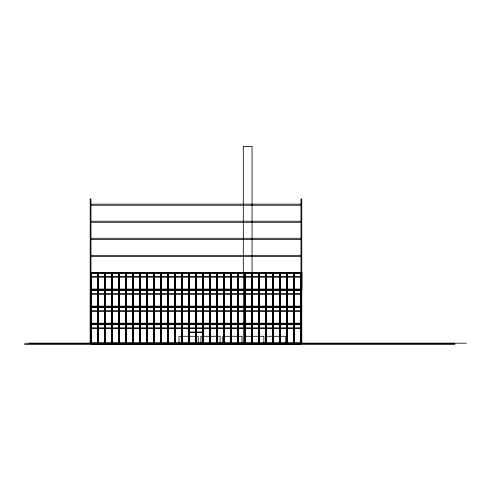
<?xml version="1.0" encoding="UTF-8"?>
<svg xmlns="http://www.w3.org/2000/svg" width="491" height="491" viewBox="0 0 491 491"><rect width="100%" height="100%" fill="white"/><g stroke="black" fill="none" stroke-linecap="round" stroke-linejoin="round"><path stroke-width="0.74" d="M301.769 272.45L91.013 272.45L91.013 343.246M91.271 272.8L97.66 272.8M98.274 272.8L104.663 272.8M105.27 272.8L111.66 272.8M112.273 272.8L118.662 272.8M119.276 272.8L125.659 272.8M126.273 272.8L132.662 272.8M133.276 272.8L139.665 272.8M140.273 272.8L146.662 272.8M147.275 272.8L153.665 272.8M154.278 272.8L160.661 272.8M161.275 272.8L167.664 272.8M168.278 272.8L174.667 272.8M175.275 272.8L181.664 272.8M182.278 272.8L188.667 272.8M189.28 272.8L195.663 272.8M196.277 272.8L202.666 272.8M203.28 272.8L209.669 272.8M210.277 272.8L216.666 272.8M217.28 272.8L223.669 272.8M224.283 272.8L230.666 272.8M231.279 272.8L237.669 272.8M238.282 272.8L244.671 272.8M245.279 272.8L251.668 272.8M252.282 272.8L258.671 272.8M259.285 272.8L265.668 272.8M266.282 272.8L272.671 272.8M273.284 272.8L279.674 272.8M280.281 272.8L286.67 272.8M287.284 272.8L293.673 272.8M294.287 272.8L300.67 272.8M301.769 277.09L301.136 277.09L301.112 272.8L301.769 272.8M91.271 276.74L97.66 276.74M98.274 276.74L104.663 276.74M105.27 276.74L111.66 276.74M112.273 276.74L118.662 276.74M119.276 276.74L125.659 276.74M126.273 276.74L132.662 276.74M133.276 276.74L139.665 276.74M140.273 276.74L146.662 276.74M147.275 276.74L153.665 276.74M154.278 276.74L160.661 276.74M161.275 276.74L167.664 276.74M168.278 276.74L174.667 276.74M175.275 276.74L181.664 276.74M182.278 276.74L188.667 276.74M189.28 276.74L195.663 276.74M196.277 276.74L202.666 276.74M203.28 276.74L209.669 276.74M210.277 276.74L216.666 276.74M217.28 276.74L223.669 276.74M224.283 276.74L230.666 276.74M231.279 276.74L237.669 276.74M238.282 276.74L244.671 276.74M245.279 276.74L251.668 276.74M252.282 276.74L258.671 276.74M259.285 276.74L265.668 276.74M266.282 276.74L272.671 276.74M273.284 276.74L279.674 276.74M280.281 276.74L286.67 276.74M287.284 276.74L293.673 276.74M294.287 276.74L300.67 276.74M301.093 276.74L301.769 276.74M91.271 277.09L97.66 277.09M98.274 277.09L104.663 277.09M105.27 277.09L111.66 277.09M112.273 277.09L118.662 277.09M119.276 277.09L125.659 277.09M126.273 277.09L132.662 277.09M133.276 277.09L139.665 277.09M140.273 277.09L146.662 277.09M147.275 277.09L153.665 277.09M154.278 277.09L160.661 277.09M161.275 277.09L167.664 277.09M168.278 277.09L174.667 277.09M175.275 277.09L181.664 277.09M182.278 277.09L188.667 277.09M189.28 277.09L195.663 277.09M196.277 277.09L202.666 277.09M203.28 277.09L209.669 277.09M210.277 277.09L216.666 277.09M217.28 277.09L223.669 277.09M224.283 277.09L230.666 277.09M231.279 277.09L237.669 277.09M238.282 277.09L244.671 277.09M245.279 277.09L251.668 277.09M252.282 277.09L258.671 277.09M259.285 277.09L265.668 277.09M266.282 277.09L272.671 277.09M273.284 277.09L279.674 277.09M280.281 277.09L286.67 277.09M287.284 277.09L293.673 277.09M294.287 277.09L300.67 277.09M91.271 289.076L97.66 289.076M98.274 289.076L104.663 289.076M105.27 289.076L111.66 289.076M112.273 289.076L118.662 289.076M119.276 289.076L125.659 289.076M126.273 289.076L132.662 289.076M133.276 289.076L139.665 289.076M140.273 289.076L146.662 289.076M147.275 289.076L153.665 289.076M154.278 289.076L160.661 289.076M161.275 289.076L167.664 289.076M168.278 289.076L174.667 289.076M175.275 289.076L181.664 289.076M182.278 289.076L188.667 289.076M189.28 289.076L195.663 289.076M196.277 289.076L202.666 289.076M203.28 289.076L209.669 289.076M210.277 289.076L216.666 289.076M217.28 289.076L223.669 289.076M224.283 289.076L230.666 289.076M231.279 289.076L237.669 289.076M238.282 289.076L244.671 289.076M245.279 289.076L251.668 289.076M252.282 289.076L258.671 289.076M259.285 289.076L265.668 289.076M266.282 289.076L272.671 289.076M273.284 289.076L279.674 289.076M280.281 289.076L286.67 289.076M287.284 289.076L293.673 289.076M294.287 289.076L300.67 289.076M301.769 289.076L301.136 289.076L301.093 293.802L301.769 294.152M90.178 289.512L301.769 289.426M90.178 289.868L90.847 289.868M91.271 289.868L97.66 289.868M98.274 289.868L104.663 289.868M105.27 289.868L111.66 289.868M112.273 289.868L118.662 289.868M119.276 289.868L125.659 289.868M126.273 289.868L132.662 289.868M133.276 289.868L139.665 289.868M140.273 289.868L146.662 289.868M147.275 289.868L153.665 289.868M154.278 289.868L160.661 289.868M161.275 289.868L167.664 289.868M168.278 289.868L174.667 289.868M175.275 289.868L181.664 289.868M182.278 289.868L188.667 289.868M189.28 289.868L195.663 289.868M196.277 289.868L202.666 289.868M203.28 289.868L209.669 289.868M210.277 289.868L216.666 289.868M217.28 289.868L223.669 289.868M224.283 289.868L230.666 289.868M231.279 289.868L237.669 289.868M238.282 289.868L244.671 289.868M245.279 289.868L251.668 289.868M252.282 289.868L258.671 289.868M259.285 289.868L265.668 289.868M266.282 289.868L272.671 289.868M273.284 289.868L279.674 289.868M280.281 289.868L286.67 289.868M287.284 289.868L293.673 289.868M294.287 289.868L300.67 289.868M301.093 289.868L301.769 289.868M90.178 293.802L90.847 293.802M91.271 293.802L97.66 293.802M98.274 293.802L104.663 293.802M105.27 293.802L111.66 293.802M112.273 293.802L118.662 293.802M119.276 293.802L125.659 293.802M126.273 293.802L132.662 293.802M133.276 293.802L139.665 293.802M140.273 293.802L146.662 293.802M147.275 293.802L153.665 293.802M154.278 293.802L160.661 293.802M161.275 293.802L167.664 293.802M168.278 293.802L174.667 293.802M175.275 293.802L181.664 293.802M182.278 293.802L188.667 293.802M189.28 293.802L195.663 293.802M196.277 293.802L202.666 293.802M203.28 293.802L209.669 293.802M210.277 293.802L216.666 293.802M217.28 293.802L223.669 293.802M224.283 293.802L230.666 293.802M231.279 293.802L237.669 293.802M238.282 293.802L244.671 293.802M245.279 293.802L251.668 293.802M252.282 293.802L258.671 293.802M259.285 293.802L265.668 293.802M266.282 293.802L272.671 293.802M273.284 293.802L279.674 293.802M280.281 293.802L286.67 293.802M287.284 293.802L293.673 293.802M294.287 293.802L300.67 293.802M301.093 293.802L301.769 293.802M90.178 294.152L90.81 294.152L90.81 289.512M91.271 294.152L97.66 294.152M98.274 294.152L104.663 294.152M105.27 294.152L111.66 294.152M112.273 294.152L118.662 294.152M119.276 294.152L125.659 294.152M126.273 294.152L132.662 294.152M133.276 294.152L139.665 294.152M140.273 294.152L146.662 294.152M147.275 294.152L153.665 294.152M154.278 294.152L160.661 294.152M161.275 294.152L167.664 294.152M168.278 294.152L174.667 294.152M175.275 294.152L181.664 294.152M182.278 294.152L188.667 294.152M189.28 294.152L195.663 294.152M196.277 294.152L202.666 294.152M203.28 294.152L209.669 294.152M210.277 294.152L216.666 294.152M217.28 294.152L223.669 294.152M224.283 294.152L230.666 294.152M231.279 294.152L237.669 294.152M238.282 294.152L244.671 294.152M245.279 294.152L251.668 294.152M252.282 294.152L258.671 294.152M259.285 294.152L265.668 294.152M266.282 294.152L272.671 294.152M273.284 294.152L279.674 294.152M280.281 294.152L286.67 294.152M287.284 294.152L293.673 294.152M294.287 294.152L300.67 294.152M90.178 306.139L90.81 306.139L90.81 311.214L90.178 311.214M91.271 306.139L97.66 306.139M98.274 306.139L104.663 306.139M105.27 306.139L111.66 306.139M112.273 306.139L118.662 306.139M119.276 306.139L125.659 306.139M126.273 306.139L132.662 306.139M133.276 306.139L139.665 306.139M140.273 306.139L146.662 306.139M147.275 306.139L153.665 306.139M154.278 306.139L160.661 306.139M161.275 306.139L167.664 306.139M168.278 306.139L174.667 306.139M175.275 306.139L181.664 306.139M182.278 306.139L188.667 306.139M189.28 306.139L195.663 306.139M196.277 306.139L202.666 306.139M203.28 306.139L209.669 306.139M210.277 306.139L216.666 306.139M217.28 306.139L223.669 306.139M224.283 306.139L230.666 306.139M231.279 306.139L237.669 306.139M238.282 306.139L244.671 306.139M245.279 306.139L251.668 306.139M252.282 306.139L258.671 306.139M259.285 306.139L265.668 306.139M266.282 306.139L272.671 306.139M273.284 306.139L279.674 306.139M280.281 306.139L286.67 306.139M287.284 306.139L293.673 306.139M294.287 306.139L300.67 306.139M301.769 306.139L301.136 306.139L301.112 310.864L301.769 311.214M90.178 306.488L301.769 306.488M90.178 306.58L301.769 306.58M90.178 306.93L90.847 306.93M91.271 306.93L97.66 306.93M98.274 306.93L104.663 306.93M105.27 306.93L111.66 306.93M112.273 306.93L118.662 306.93M119.276 306.93L125.659 306.93M126.273 306.93L132.662 306.93M133.276 306.93L139.665 306.93M140.273 306.93L146.662 306.93M147.275 306.93L153.665 306.93M154.278 306.93L160.661 306.93M161.275 306.93L167.664 306.93M168.278 306.93L174.667 306.93M175.275 306.93L181.664 306.93M182.278 306.93L188.667 306.93M189.28 306.93L195.663 306.93M196.277 306.93L202.666 306.93M203.28 306.93L209.669 306.93M210.277 306.93L216.666 306.93M217.28 306.93L223.669 306.93M224.283 306.93L230.666 306.93M231.279 306.93L237.669 306.93M238.282 306.93L244.671 306.93M245.279 306.93L251.668 306.93M252.282 306.93L258.671 306.93M259.285 306.93L265.668 306.93M266.282 306.93L272.671 306.93M273.284 306.93L279.674 306.93M280.281 306.93L286.67 306.93M287.284 306.93L293.673 306.93M294.287 306.93L300.67 306.93M301.093 306.93L301.769 306.93M90.178 310.864L90.847 310.864M91.271 310.864L97.66 310.864M98.274 310.864L104.663 310.864M105.27 310.864L111.66 310.864M112.273 310.864L118.662 310.864M119.276 310.864L125.659 310.864M126.273 310.864L132.662 310.864M133.276 310.864L139.665 310.864M140.273 310.864L146.662 310.864M147.275 310.864L153.665 310.864M154.278 310.864L160.661 310.864M161.275 310.864L167.664 310.864M168.278 310.864L174.667 310.864M175.275 310.864L181.664 310.864M182.278 310.864L188.667 310.864M189.28 310.864L195.663 310.864M196.277 310.864L202.666 310.864M203.28 310.864L209.669 310.864M210.277 310.864L216.666 310.864M217.28 310.864L223.669 310.864M224.283 310.864L230.666 310.864M231.279 310.864L237.669 310.864M238.282 310.864L244.671 310.864M245.279 310.864L251.668 310.864M252.282 310.864L258.671 310.864M259.285 310.864L265.668 310.864M266.282 310.864L272.671 310.864M273.284 310.864L279.674 310.864M280.281 310.864L286.67 310.864M287.284 310.864L293.673 310.864M294.287 310.864L300.67 310.864M301.093 310.864L301.769 310.864M91.271 311.214L97.66 311.214M98.274 311.214L104.663 311.214M105.27 311.214L111.66 311.214M112.273 311.214L118.662 311.214M119.276 311.214L125.659 311.214M126.273 311.214L132.662 311.214M133.276 311.214L139.665 311.214M140.273 311.214L146.662 311.214M147.275 311.214L153.665 311.214M154.278 311.214L160.661 311.214M161.275 311.214L167.664 311.214M168.278 311.214L174.667 311.214M175.275 311.214L181.664 311.214M182.278 311.214L188.667 311.214M189.28 311.214L195.663 311.214M196.277 311.214L202.666 311.214M203.28 311.214L209.669 311.214M210.277 311.214L216.666 311.214M217.28 311.214L223.669 311.214M224.283 311.214L230.666 311.214M231.279 311.214L237.669 311.214M238.282 311.214L244.671 311.214M245.279 311.214L251.668 311.214M252.282 311.214L258.671 311.214M259.285 311.214L265.668 311.214M266.282 311.214L272.671 311.214M273.284 311.214L279.674 311.214M280.281 311.214L286.67 311.214M287.284 311.214L293.673 311.214M294.287 311.214L300.67 311.214M90.178 323.207L90.81 323.207L90.81 328.283L90.178 328.283M91.271 323.207L97.66 323.207M98.274 323.207L104.663 323.207M105.27 323.207L111.66 323.207M112.273 323.207L118.662 323.207M119.276 323.207L125.659 323.207M126.273 323.207L132.662 323.207M133.276 323.207L139.665 323.207M140.273 323.207L146.662 323.207M147.275 323.207L153.665 323.207M154.278 323.207L160.661 323.207M161.275 323.207L167.664 323.207M168.278 323.207L174.667 323.207M175.275 323.207L181.664 323.207M182.278 323.207L188.667 323.207M189.28 323.207L195.663 323.207M196.277 323.207L202.666 323.207M203.28 323.207L209.669 323.207M210.277 323.207L216.666 323.207M217.28 323.207L223.669 323.207M224.283 323.207L230.666 323.207M231.279 323.207L237.669 323.207M238.282 323.207L244.671 323.207M245.279 323.207L251.668 323.207M252.282 323.207L258.671 323.207M259.285 323.207L265.668 323.207M266.282 323.207L272.671 323.207M273.284 323.207L279.674 323.207M280.281 323.207L286.67 323.207M287.284 323.207L293.673 323.207M294.287 323.207L300.67 323.207M301.769 323.207L301.136 323.207L301.112 327.927L301.769 328.283M90.178 323.557L301.769 323.557M90.178 323.643L301.769 323.643M90.178 323.992L90.847 323.992M91.271 323.992L97.66 323.992M98.274 323.992L104.663 323.992M105.27 323.992L111.66 323.992M112.273 323.992L118.662 323.992M119.276 323.992L125.659 323.992M126.273 323.992L132.662 323.992M133.276 323.992L139.665 323.992M140.273 323.992L146.662 323.992M147.275 323.992L153.665 323.992M154.278 323.992L160.661 323.992M161.275 323.992L167.664 323.992M168.278 323.992L174.667 323.992M175.275 323.992L181.664 323.992M182.278 323.992L188.667 323.992M189.28 323.992L195.663 323.992M196.277 323.992L202.666 323.992M203.28 323.992L209.669 323.992M210.277 323.992L216.666 323.992M217.28 323.992L223.669 323.992M224.283 323.992L230.666 323.992M231.279 323.992L237.669 323.992M238.282 323.992L244.671 323.992M245.279 323.992L251.668 323.992M252.282 323.992L258.671 323.992M259.285 323.992L265.668 323.992M266.282 323.992L272.671 323.992M273.284 323.992L279.674 323.992M280.281 323.992L286.67 323.992M287.284 323.992L293.673 323.992M294.287 323.992L300.67 323.992M301.093 323.992L301.769 323.992M90.178 327.927L90.847 327.927M91.271 327.927L97.66 327.927M98.274 327.927L104.663 327.927M105.27 327.927L111.66 327.927M112.273 327.927L118.662 327.927M119.276 327.927L125.659 327.927M126.273 327.927L132.662 327.927M133.276 327.927L139.665 327.927M140.273 327.927L146.662 327.927M147.275 327.927L153.665 327.927M154.278 327.927L160.661 327.927M161.275 327.927L167.664 327.927M168.278 327.927L174.667 327.927M175.275 327.927L181.664 327.927M182.278 327.927L188.667 327.927M189.28 327.927L195.663 327.927M196.277 327.927L202.666 327.927M203.28 327.927L209.669 327.927M210.277 327.927L216.666 327.927M217.28 327.927L223.669 327.927M224.283 327.927L230.666 327.927M231.279 327.927L237.669 327.927M238.282 327.927L244.671 327.927M245.279 327.927L251.668 327.927M252.282 327.927L258.671 327.927M259.285 327.927L265.668 327.927M266.282 327.927L272.671 327.927M273.284 327.927L279.674 327.927M280.281 327.927L286.67 327.927M287.284 327.927L293.673 327.927M294.287 327.927L300.67 327.927M301.093 327.927L301.769 327.927M91.271 328.283L97.66 328.283M98.274 328.283L104.663 328.283M105.27 328.283L111.66 328.283M112.273 328.283L118.662 328.283M119.276 328.283L125.659 328.283M126.273 328.283L132.662 328.283M133.276 328.283L139.665 328.283M140.273 328.283L146.662 328.283M147.275 328.283L153.665 328.283M154.278 328.283L160.661 328.283M161.275 328.283L167.664 328.283M168.278 328.283L174.667 328.283M175.275 328.283L181.664 328.283M182.278 328.283L188.667 328.283M189.28 328.283L195.663 328.283M196.277 328.283L202.666 328.283M203.28 328.283L209.669 328.283M210.277 328.283L216.666 328.283M217.28 328.283L223.669 328.283M224.283 328.283L230.666 328.283M231.279 328.283L237.669 328.283M238.282 328.283L244.671 328.283M245.279 328.283L251.668 328.283M252.282 328.283L258.671 328.283M259.285 328.283L265.668 328.283M266.282 328.283L272.671 328.283M273.284 328.283L279.674 328.283M280.281 328.283L286.67 328.283M287.284 328.283L293.673 328.283M294.287 328.283L300.67 328.283M189.28 332.045L195.663 332.045M196.277 332.045L202.666 332.045M189.28 332.395L195.663 332.395L195.621 342.896L189.28 342.896M196.277 332.395L202.666 332.395M90.178 342.896L90.81 343.246M91.271 342.896L97.66 342.896M98.274 342.896L104.663 342.896M105.27 342.896L111.66 342.896M112.273 342.896L118.662 342.896M119.276 342.896L125.659 342.896M126.273 342.896L132.662 342.896M133.276 342.896L139.665 342.896M140.273 342.896L146.662 342.896M147.275 342.896L153.665 342.896M154.278 342.896L160.661 342.896M161.275 342.896L167.664 342.896M168.278 342.896L174.667 342.896M175.275 342.896L181.664 342.896M182.278 342.896L188.667 342.896M196.277 342.896L202.666 342.896M203.28 342.896L209.669 342.896M210.277 342.896L216.666 342.896M217.28 342.896L223.669 342.896M224.283 342.896L230.666 342.896M231.279 342.896L237.669 342.896M238.282 342.896L244.671 342.896M245.279 342.896L251.668 342.896M252.282 342.896L258.671 342.896M259.285 342.896L265.668 342.896M266.282 342.896L272.671 342.896M273.284 342.896L279.674 342.896M280.281 342.896L286.67 342.896M287.284 342.896L293.673 342.896M294.287 342.896L300.67 342.896M301.769 342.896L301.136 343.246M28.926 343.197L466.45 343.197M24.55 343.289L454.899 343.289M24.55 344.602L454.899 344.602M301.916 272.45L301.916 289.426M301.769 343.289L301.769 198.904L300.977 198.904L300.977 343.289M301.566 272.8L301.566 276.74M301.591 277.09L301.591 289.076M301.591 289.868L301.566 293.802M301.591 294.152L301.591 306.139M301.566 306.93L301.591 310.864M301.591 311.214L301.591 323.207M301.591 323.992L301.591 327.927M301.591 328.283L301.591 342.896M301.486 277.09L301.486 289.076M301.486 294.152L301.486 306.139M301.486 311.214L301.486 323.207M301.486 328.283L301.486 342.896M301.327 272.8L301.327 276.74M301.327 289.868L301.327 293.802M301.327 306.93L301.327 310.864M301.327 323.992L301.327 327.927M301.136 272.45L301.136 272.8M300.67 272.45L300.67 343.246M300.32 289.469L300.32 290.568L91.621 290.568L91.621 289.469M300.32 306.537L300.32 307.63L91.621 307.63L91.621 306.537M300.32 323.6L300.32 324.692L91.621 324.692L91.621 323.6M300.32 343.289L300.32 344.381L91.621 344.381L91.621 343.289M294.287 272.45L294.287 343.246M294.023 272.45L294.023 343.246M293.931 272.45L293.931 343.246M293.673 272.45L293.673 343.246M287.284 272.45L287.284 343.246M287.02 272.45L287.02 343.246M286.934 272.45L286.934 343.246M286.67 272.45L286.67 343.246M285.75 343.154L285.75 336.286L266.503 336.286L266.503 343.154M280.281 272.45L280.281 343.246M280.023 272.45L280.023 343.246M279.931 272.45L279.931 343.246M279.674 272.45L279.674 343.246M273.284 272.45L273.284 343.246M273.021 272.45L273.021 343.246M272.935 272.45L272.935 343.246M272.671 272.45L272.671 343.246M266.282 272.45L266.282 343.246M266.018 272.45L266.018 343.246M265.668 272.45L265.668 343.246M263.876 343.154L263.876 336.286L244.622 336.286L244.622 343.154M259.285 272.45L259.285 343.246M259.021 272.45L259.021 343.246M258.935 272.45L258.935 343.246M258.671 272.45L258.671 343.246M252.282 272.45L252.282 343.246M252.061 343.289L252.061 146.398L243.315 146.398L243.315 343.289M251.932 272.45L251.932 343.246M251.668 272.45L251.668 343.246M245.279 272.45L245.279 343.246M245.021 272.45L245.021 343.246M244.929 272.45L244.929 343.246M244.671 272.45L244.671 343.246M242.002 343.154L242.002 336.286L222.748 336.286L222.748 343.154M238.282 272.45L238.282 343.246M238.018 272.45L238.018 343.246M237.932 272.45L237.932 343.246M237.669 272.45L237.669 343.246M231.279 272.45L231.279 343.246M231.016 272.45L231.016 343.246M230.93 272.45L230.93 343.246M230.666 272.45L230.666 343.246M224.283 272.45L224.283 343.246M224.019 272.45L224.019 343.246M223.933 272.45L223.933 343.246M223.669 272.45L223.669 343.246M220.121 343.154L220.121 336.286L200.874 336.286L200.874 343.154M217.28 272.45L217.28 343.246M217.016 272.45L217.016 343.246M216.666 272.45L216.666 343.246M210.277 272.45L210.277 343.246M210.019 272.45L210.019 343.246M209.927 272.45L209.927 343.246M209.669 272.45L209.669 343.246M203.28 272.45L203.28 343.246M203.016 272.45L203.016 343.246M202.93 272.45L202.93 343.246M202.666 272.45L202.666 343.246M198.247 343.154L198.247 336.286L178.994 336.286L178.994 343.154M196.277 272.45L196.277 343.246M196.013 272.45L196.013 343.246M195.927 272.45L195.927 343.246M195.663 272.45L195.663 343.246M189.323 332.395L189.323 342.896M189.28 272.45L189.28 343.246M189.017 272.45L189.017 343.246M188.931 272.45L188.931 343.246M188.667 272.45L188.667 343.246M182.278 272.45L182.278 343.246M182.014 272.45L182.014 343.246M181.928 272.45L181.928 343.246M181.664 272.45L181.664 343.246M175.275 272.45L175.275 343.246M175.017 272.45L175.017 343.246M174.925 272.45L174.925 343.246M174.667 272.45L174.667 343.246M168.278 272.45L168.278 343.246M167.928 272.45L167.928 343.246M167.664 272.45L167.664 343.246M161.275 272.45L161.275 343.246M161.011 272.45L161.011 343.246M160.925 272.45L160.925 343.246M160.661 272.45L160.661 343.246M154.278 272.45L154.278 343.246M154.014 272.45L153.929 343.246M153.665 272.45L153.665 343.246M147.275 272.45L147.275 343.246M147.012 272.45L147.012 343.246M146.926 272.45L146.926 343.246M146.662 272.45L146.662 343.246M140.273 272.45L140.273 343.246M140.015 272.45L140.015 343.246M139.923 272.45L139.923 343.246M139.665 272.45L139.665 343.246M133.276 272.45L133.276 343.246M133.012 272.45L133.012 343.246M132.926 272.45L132.926 343.246M132.662 272.45L132.662 343.246M126.273 272.45L126.273 343.246M126.009 272.45L126.009 343.246M125.923 272.45L125.923 343.246M125.659 272.45L125.659 343.246M119.276 272.45L119.276 343.246M119.012 272.45L119.012 343.246M118.926 272.45L118.926 343.246M118.662 272.45L118.662 343.246M112.273 272.45L112.273 343.246M112.009 272.45L112.009 343.246M111.923 272.45L111.923 343.246M111.66 272.45L111.66 343.246M105.27 272.45L105.27 343.246M104.921 272.45L104.921 343.246M104.663 272.45L104.663 343.246M98.274 272.45L98.274 343.246M98.01 272.45L98.01 343.246M97.924 272.45L97.924 343.246M97.66 272.45L97.66 343.246M91.271 272.45L91.271 343.246M90.964 343.289L90.964 198.904L90.178 198.904L90.178 343.289M90.614 289.868L90.614 293.802M90.614 306.93L90.614 310.864M90.614 323.992L90.614 327.927M90.461 294.152L90.461 306.139M90.461 311.214L90.461 323.207M90.461 328.283L90.461 342.896M90.356 289.868L90.381 293.802M90.356 294.152L90.356 306.139M90.356 306.93L90.381 310.864M90.356 311.214L90.356 323.207M90.356 323.992L90.356 327.927M90.356 328.283L90.356 342.896M300.32 204.152L91.621 204.152L91.621 205.25L300.32 205.25L300.32 204.152M300.32 221.22L91.621 221.22L91.621 222.313L300.32 222.313L300.32 221.22M300.32 238.282L91.621 238.282L91.621 239.375L300.32 239.375L300.32 238.282M300.32 255.345L91.621 255.345L91.621 256.437L300.32 256.437L300.32 255.345M300.32 272.407L91.621 272.407L91.621 273.499L300.32 273.499L300.32 272.407"/></g></svg>
